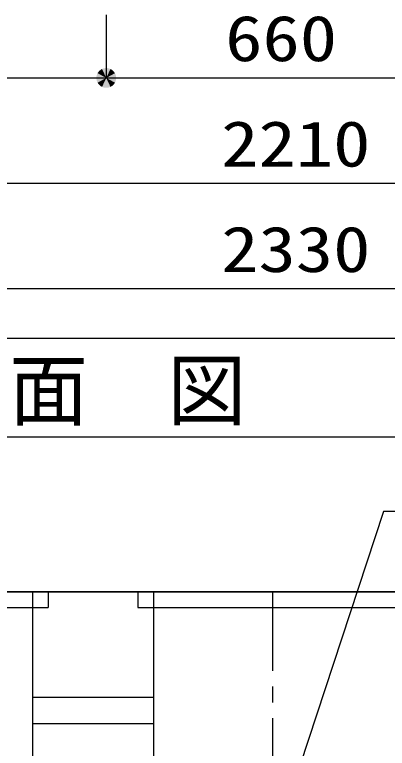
# Model space of a CAD drawing. Units: millimetres, scale not verified. Extents: x -23960 to 8910, y -6308 to 6308.
# Drawn here: x -5227 to -4521, y -1890 to -498 of the extents above; entities that cross this region are included whole.
import ezdxf
from ezdxf.enums import TextEntityAlignment as Align

# ---------------------------------------------------------------- set-up
doc = ezdxf.new("R2010")
doc.units = ezdxf.units.MM
doc.header["$LTSCALE"] = 30
doc.linetypes.add('CHAIN1', pattern=[8, 5, -1, 1, -1])
for name, color, linetype, lineweight in [('0-1_空気管', 3, 'Continuous', 25), ('0-3_00クル-フ-6寸法', 132, 'Continuous', 25), ('0-4_機器', 2, 'Continuous', 25)]:
    doc.layers.add(name, color=color, linetype=linetype, lineweight=lineweight)
doc.styles.add('ＭＳ ゴシック', font='')
doc.styles.get('ＭＳ ゴシック').set_extended_font_data('MS Gothic')

msp = doc.modelspace()

# ---------------------------------------------------------------- linework, layer by layer
at = {"layer": '0-1_空気管'}
for p, q in [((-4527.8, -1440.55), (-4729.21, -2051.52)), ((-3811.33, -1440.55), (-4527.8, -1440.55)), ((-5693.92, -1593.08), (-3728.57, -1593.08)), ((-5193.7, -1593.08), (-5193.7, -1928.08)), ((-5163.57, -1593.08), (-5163.57, -1623.08)), ((-4993.57, -1593.08), (-4993.57, -1623.08)), ((-4963.43, -1928.08), (-4963.43, -1593.08)), ((-4993.57, -1623.08), (-4483.56, -1623.08))]:
    msp.add_line(p, q, dxfattribs=at)
at = {"layer": '0-1_空気管', "linetype": 'CHAIN1'}
msp.add_line((-4738.57, -1593.08), (-4738.57, -1944.3), dxfattribs=at)
at = {"layer": '0-1_空気管', "color": 2}
msp.add_line((-5193.7, -1793.08), (-4963.43, -1793.08), dxfattribs=at)
at = {"layer": '0-1_空気管'}
msp.add_lwpolyline([(-5673.57, -1593.08), (-5673.57, -1623.08), (-5163.57, -1623.08)], dxfattribs=at)
at = {"layer": '0-3_00クル-フ-6寸法', "color": 4}
for p, q in [((-5053.6, -498.49), (-5053.6, -618.49)), ((-5053.6, -498.49), (-5053.6, -618.49)), ((-5803.57, -618.49), (-5053.6, -618.49)), ((-5053.6, -618.49), (-4393.6, -618.49)), ((-3593.6, -818.49), (-5803.57, -818.49)), ((-3533.6, -1018.49), (-5863.57, -1018.49))]:
    msp.add_line(p, q, dxfattribs=at)
at = {"layer": '0-3_00クル-フ-6寸法'}
for points in [[(-5053.6, -618.49), (-5071.76, -613.83), (-5071.04, -611.59)], [(-5053.6, -618.49), (-5071.76, -613.83), (-5071.04, -611.59)], [(-5053.6, -618.49), (-5071.04, -611.59), (-5070.03, -609.46)], [(-5053.6, -618.49), (-5071.04, -611.59), (-5070.03, -609.46)], [(-5053.6, -618.49), (-5070.03, -609.46), (-5068.77, -607.47)], [(-5053.6, -618.49), (-5070.03, -609.46), (-5068.77, -607.47)], [(-5053.6, -618.49), (-5068.77, -607.47), (-5067.27, -605.65)], [(-5053.6, -618.49), (-5068.77, -607.47), (-5067.27, -605.65)], [(-5053.6, -618.49), (-5067.27, -605.65), (-5065.55, -604.04)], [(-5053.6, -618.49), (-5067.27, -605.65), (-5065.55, -604.04)], [(-5053.6, -618.49), (-5065.55, -604.04), (-5063.65, -602.66)], [(-5053.6, -618.49), (-5065.55, -604.04), (-5063.65, -602.66)], [(-5053.6, -618.49), (-5063.65, -602.66), (-5061.59, -601.52)], [(-5053.6, -618.49), (-5063.65, -602.66), (-5061.59, -601.52)], [(-5053.6, -618.49), (-5061.59, -601.52), (-5059.4, -600.66)], [(-5053.6, -618.49), (-5061.59, -601.52), (-5059.4, -600.66)], [(-5053.6, -618.49), (-5059.4, -600.66), (-5057.12, -600.07)], [(-5053.6, -618.49), (-5059.4, -600.66), (-5057.12, -600.07)], [(-5053.6, -618.49), (-5057.12, -600.07), (-5054.78, -599.77)], [(-5053.6, -618.49), (-5057.12, -600.07), (-5054.78, -599.77)], [(-5053.6, -618.49), (-5054.78, -599.77), (-5052.43, -599.77)], [(-5053.6, -618.49), (-5054.78, -599.77), (-5052.43, -599.77)], [(-5053.6, -618.49), (-5052.43, -599.77), (-5050.09, -600.07)], [(-5053.6, -618.49), (-5052.43, -599.77), (-5050.09, -600.07)], [(-5053.6, -618.49), (-5050.09, -600.07), (-5047.81, -600.66)], [(-5053.6, -618.49), (-5050.09, -600.07), (-5047.81, -600.66)], [(-5053.6, -618.49), (-5047.81, -600.66), (-5045.62, -601.52)], [(-5053.6, -618.49), (-5047.81, -600.66), (-5045.62, -601.52)], [(-5053.6, -618.49), (-5045.62, -601.52), (-5043.56, -602.66)], [(-5053.6, -618.49), (-5045.62, -601.52), (-5043.56, -602.66)], [(-5053.6, -618.49), (-5043.56, -602.66), (-5041.65, -604.04)], [(-5053.6, -618.49), (-5043.56, -602.66), (-5041.65, -604.04)], [(-5053.6, -618.49), (-5041.65, -604.04), (-5039.93, -605.65)], [(-5053.6, -618.49), (-5041.65, -604.04), (-5039.93, -605.65)], [(-5053.6, -618.49), (-5039.93, -605.65), (-5038.43, -607.47)], [(-5053.6, -618.49), (-5039.93, -605.65), (-5038.43, -607.47)], [(-5053.6, -618.49), (-5038.43, -607.47), (-5037.17, -609.46)], [(-5053.6, -618.49), (-5038.43, -607.47), (-5037.17, -609.46)], [(-5053.6, -618.49), (-5037.17, -609.46), (-5036.17, -611.59)], [(-5053.6, -618.49), (-5037.17, -609.46), (-5036.17, -611.59)], [(-5053.6, -618.49), (-5036.17, -611.59), (-5035.44, -613.83)], [(-5053.6, -618.49), (-5036.17, -611.59), (-5035.44, -613.83)], [(-5053.6, -618.49), (-5072.35, -618.49), (-5072.21, -616.14)], [(-5053.6, -618.49), (-5072.35, -618.49), (-5072.21, -616.14)], [(-5053.6, -618.49), (-5072.21, -620.84), (-5072.35, -618.49)], [(-5053.6, -618.49), (-5072.21, -620.84), (-5072.35, -618.49)], [(-5053.6, -618.49), (-5072.21, -616.14), (-5071.76, -613.83)], [(-5053.6, -618.49), (-5072.21, -616.14), (-5071.76, -613.83)], [(-5053.6, -618.49), (-5071.76, -623.15), (-5072.21, -620.84)], [(-5053.6, -618.49), (-5071.76, -623.15), (-5072.21, -620.84)], [(-5053.6, -618.49), (-5071.04, -625.39), (-5071.76, -623.15)], [(-5053.6, -618.49), (-5071.04, -625.39), (-5071.76, -623.15)], [(-5053.6, -618.49), (-5070.03, -627.52), (-5071.04, -625.39)], [(-5053.6, -618.49), (-5070.03, -627.52), (-5071.04, -625.39)], [(-5053.6, -618.49), (-5068.77, -629.51), (-5070.03, -627.52)], [(-5053.6, -618.49), (-5068.77, -629.51), (-5070.03, -627.52)], [(-5053.6, -618.49), (-5067.27, -631.32), (-5068.77, -629.51)], [(-5053.6, -618.49), (-5067.27, -631.32), (-5068.77, -629.51)], [(-5053.6, -618.49), (-5065.55, -632.94), (-5067.27, -631.32)], [(-5053.6, -618.49), (-5065.55, -632.94), (-5067.27, -631.32)], [(-5053.6, -618.49), (-5063.65, -634.32), (-5065.55, -632.94)], [(-5053.6, -618.49), (-5063.65, -634.32), (-5065.55, -632.94)], [(-5053.6, -618.49), (-5061.59, -635.45), (-5063.65, -634.32)], [(-5053.6, -618.49), (-5061.59, -635.45), (-5063.65, -634.32)], [(-5053.6, -618.49), (-5059.4, -636.32), (-5061.59, -635.45)], [(-5053.6, -618.49), (-5059.4, -636.32), (-5061.59, -635.45)], [(-5053.6, -618.49), (-5057.12, -636.91), (-5059.4, -636.32)], [(-5053.6, -618.49), (-5057.12, -636.91), (-5059.4, -636.32)], [(-5053.6, -618.49), (-5054.78, -637.2), (-5057.12, -636.91)], [(-5053.6, -618.49), (-5054.78, -637.2), (-5057.12, -636.91)], [(-5053.6, -618.49), (-5052.43, -637.2), (-5054.78, -637.2)], [(-5053.6, -618.49), (-5052.43, -637.2), (-5054.78, -637.2)], [(-5053.6, -618.49), (-5035.44, -613.83), (-5035, -616.14)], [(-5053.6, -618.49), (-5035.44, -613.83), (-5035, -616.14)], [(-5053.6, -618.49), (-5035, -616.14), (-5034.85, -618.49)], [(-5053.6, -618.49), (-5035, -616.14), (-5034.85, -618.49)], [(-5053.6, -618.49), (-5050.09, -636.91), (-5052.43, -637.2)], [(-5053.6, -618.49), (-5047.81, -636.32), (-5050.09, -636.91)], [(-5053.6, -618.49), (-5045.62, -635.45), (-5047.81, -636.32)], [(-5053.6, -618.49), (-5043.56, -634.32), (-5045.62, -635.45)], [(-5053.6, -618.49), (-5041.65, -632.94), (-5043.56, -634.32)], [(-5053.6, -618.49), (-5039.93, -631.32), (-5041.65, -632.94)], [(-5053.6, -618.49), (-5038.43, -629.51), (-5039.93, -631.32)], [(-5053.6, -618.49), (-5037.17, -627.52), (-5038.43, -629.51)], [(-5053.6, -618.49), (-5036.17, -625.39), (-5037.17, -627.52)], [(-5053.6, -618.49), (-5035.44, -623.15), (-5036.17, -625.39)], [(-5053.6, -618.49), (-5035, -620.84), (-5035.44, -623.15)], [(-5053.6, -618.49), (-5034.85, -618.49), (-5035, -620.84)], [(-5053.6, -618.49), (-5050.09, -636.91), (-5052.43, -637.2)], [(-5053.6, -618.49), (-5047.81, -636.32), (-5050.09, -636.91)], [(-5053.6, -618.49), (-5045.62, -635.45), (-5047.81, -636.32)], [(-5053.6, -618.49), (-5043.56, -634.32), (-5045.62, -635.45)], [(-5053.6, -618.49), (-5041.65, -632.94), (-5043.56, -634.32)], [(-5053.6, -618.49), (-5039.93, -631.32), (-5041.65, -632.94)], [(-5053.6, -618.49), (-5038.43, -629.51), (-5039.93, -631.32)], [(-5053.6, -618.49), (-5037.17, -627.52), (-5038.43, -629.51)], [(-5053.6, -618.49), (-5036.17, -625.39), (-5037.17, -627.52)], [(-5053.6, -618.49), (-5035.44, -623.15), (-5036.17, -625.39)], [(-5053.6, -618.49), (-5035, -620.84), (-5035.44, -623.15)], [(-5053.6, -618.49), (-5034.85, -618.49), (-5035, -620.84)]]:
    msp.add_solid(points, dxfattribs=at)
at = {"layer": '0-4_機器'}
for p, q in [((-3236.44, -1593.08), (-5863.57, -1593.08)), ((-5193.7, -1843.08), (-4963.43, -1843.08))]:
    msp.add_line(p, q, dxfattribs=at)
at = {"layer": '0-4_機器', "color": 3}
msp.add_lwpolyline([(-3590.09, -1299.15), (-3590.09, -1112.85), (-5619.42, -1112.85), (-5619.42, -1299.15)], close=True, dxfattribs=at)

# ---------------------------------------------------------------- texts
at = {"layer": '0-3_00クル-フ-6寸法', "color": 3, "style": 'ＭＳ ゴシック', "width": 1.2}
for s, p in [('660', (-4828.17, -612.64)), ('2210', (-4835.73, -812.64)), ('2330', (-4835.73, -1012.64))]:
    msp.add_text(s, height=86.66, dxfattribs=at).set_placement(p, align=Align.BOTTOM_LEFT)
at = {"layer": '0-4_機器', "color": 4, "style": 'ＭＳ ゴシック'}
msp.add_text('平\u3000面\u3000図', height=110, dxfattribs=at).set_placement((-5538.18, -1299.12), align=Align.BOTTOM_LEFT)

doc.saveas('drawing.dxf')
